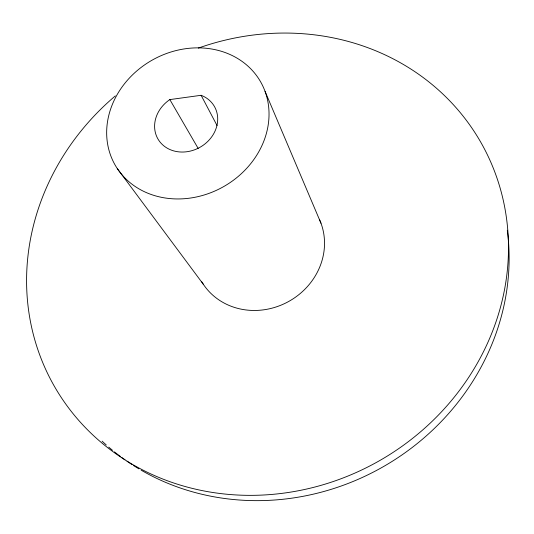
<?xml version="1.0" encoding="UTF-8"?>
<svg xmlns="http://www.w3.org/2000/svg" width="534" height="534" viewBox="0 0 534 534"><rect width="100%" height="100%" fill="white"/><g stroke="black" fill="none" stroke-linecap="round" stroke-linejoin="round"><path stroke-width="0.8" d="M201.111 95.292A32.581 28.235 -29.9 0 1 210.85 137.986A32.581 28.235 -29.9 0 1 162.449 144.641A32.581 28.235 -29.9 0 1 169.845 99.591L201.111 95.292L217.058 125.55M117.273 168.537L203.321 284.275M169.845 99.591L198.194 148.472M265.071 91.434A83.805 72.637 -29.8 0 1 170.933 198.668A83.805 72.637 -29.8 0 1 127.539 80.1A83.805 72.637 -29.8 0 1 265.071 91.434L320.987 223.239M319.472 219.534A66.677 61.163 -29.8 0 1 287.305 302.217A66.677 61.163 -29.8 0 1 201.625 281.572M198.334 48.1A245.66 226.149 -29.9 0 1 507.253 271.145A245.66 226.149 -29.9 0 1 153.225 475A245.66 226.149 -29.9 0 1 115.331 95.893M507.3 230.221A240.574 222.411 -29.9 0 1 396.702 458.472A240.574 222.411 -29.9 0 1 141.123 470.154M138.96 468.885A240.574 222.411 -29.9 0 1 133.28 465.381M131.878 464.48A240.574 222.411 -29.9 0 1 127.025 461.236M124.983 459.814A240.574 222.411 -29.9 0 1 121.612 457.384M120.283 456.396A240.574 222.411 -29.9 0 1 114.409 451.851M112.494 450.296A240.574 222.411 -29.9 0 1 108.736 447.132M106.286 444.982A240.574 222.411 -29.9 0 1 102.107 441.164"/></g></svg>
